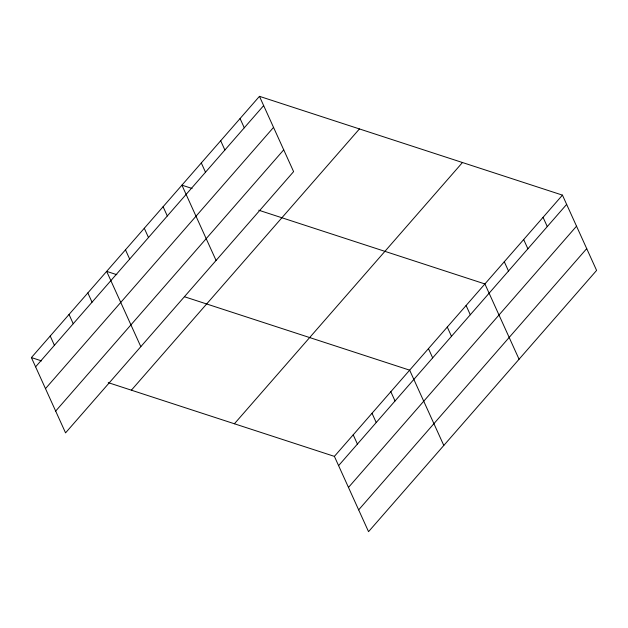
<?xml version="1.0" encoding="UTF-8"?>
<svg xmlns="http://www.w3.org/2000/svg" width="628" height="628" viewBox="0 0 628 628"><rect width="100%" height="100%" fill="white"/><g stroke="black" fill="none" stroke-linecap="round" stroke-linejoin="round"><path stroke-width="0.94" d="M259.458 96.335L293.606 171.625L65.555 432.873L31.4 357.583L259.458 96.335L562.445 195.127L596.6 270.417L368.542 531.665L334.394 456.375L108.244 382.64M35.6 366.846L263.658 105.598M45.483 388.638L273.541 127.39M55.672 411.089L283.723 149.841M131.385 390.184L359.444 128.936M234.401 423.774L462.459 162.526M334.394 456.375L562.445 195.127M338.594 465.638L566.652 204.39M348.477 487.43L576.535 226.182M358.659 509.873L586.717 248.625M192.097 188.478L181.916 185.158L216.071 260.447M258.76 210.215L484.91 283.95L519.058 359.24M116.839 274.695L106.658 271.375L140.813 346.664M184.428 296.73L409.652 370.159L443.8 445.448M31.4 357.583L41.581 360.904M543.063 217.335L547.263 226.598M523.673 239.535L527.881 248.806M504.292 261.743L508.492 271.006M466.094 305.506L470.294 314.769M447.277 327.055L451.485 336.318M428.461 348.611L432.668 357.874M390.836 391.715L395.036 400.978M240.069 118.543L244.276 127.806M372.019 413.271L376.227 422.534M220.687 140.751L224.887 150.013M353.203 434.819L357.411 444.082M201.298 162.958L205.505 172.221M163.099 206.714L167.307 215.977M144.291 228.27L148.491 237.533M125.474 249.818L129.674 259.081M87.842 292.923L92.049 302.194M69.033 314.479L73.233 323.742M50.216 336.035L54.416 345.298"/></g></svg>
